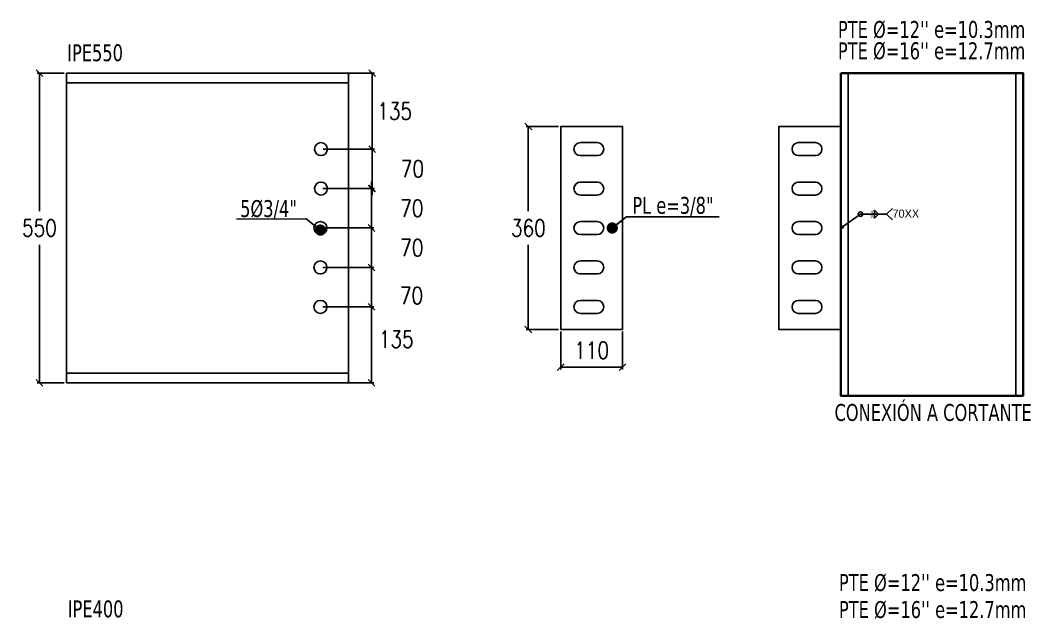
# Model space of a CAD drawing. Header units: millimetres. Extents: x -3691 to 88708, y -21236 to 36560.
# Drawn here: x 10643 to 12439, y -10493 to -9431 of the extents above; entities that cross this region are included whole.
import ezdxf
from ezdxf.enums import TextEntityAlignment as Align

# ---------------------------------------------------------------- set-up
doc = ezdxf.new("R2010")
doc.units = ezdxf.units.MM
for name, color, linetype in [('COTAS', 8, 'Continuous'), ('P-PLATINA', 6, 'Continuous'), ('perforaciones', 1, 'Continuous'), ('TITULO', 3, 'Continuous')]:
    doc.layers.add(name, color=color, linetype=linetype)
doc.layers.add('E_COLUMNAS-3', color=1, linetype='Continuous', lineweight=35)
doc.styles.add('CNI_COTAS', font='romans.shx', dxfattribs={"width": 0.8})
doc.styles.add('ROMANS', font='DINGRAFO.SHX')
doc.styles.add('VERDANA', font='verdana.ttf')
doc.dimstyles.new('1.1', dxfattribs={"dimscale": 0, "dimtxt": 15, "dimasz": 20, "dimexe": 2, "dimexo": 2, "dimgap": 7, "dimtad": 1, "dimdec": 0, "dimzin": 4, "dimdsep": 46, "dimtxsty": 'CNI_COTAS', "dimblk": 'DOTSMALL', "dimcen": 0, "dimclrd": 256, "dimclrt": 3, "dimadec": 0, "dimazin": 0, "dimtfac": 1, "dimtdec": 0, "dimtmove": 2, "dimatfit": 0, "dimldrblk": 'DOT', "dimfxl": 0.05, "dimtolj": 1, "dimtzin": 0, "dimarcsym": 1})
doc.dimstyles.new('1.4', dxfattribs={"dimscale": 0, "dimtxt": 30, "dimasz": 12, "dimexe": 4, "dimexo": 4, "dimgap": 15, "dimtad": 1, "dimdec": 0, "dimzin": 4, "dimdsep": 46, "dimtxsty": 'CNI_COTAS', "dimblk": 'OBLIQUE', "dimcen": -0.09, "dimclrd": 256, "dimclrt": 3, "dimadec": 0, "dimazin": 0, "dimtfac": 1, "dimtdec": 0, "dimtmove": 2, "dimatfit": 0, "dimldrblk": 'DOT', "dimfxl": 0.05, "dimtolj": 1, "dimtzin": 0, "dimarcsym": 0})

# ---------------------------------------------------------------- blocks, each defined once
blk = doc.blocks.new('TUBO OP2')
at = {"layer": 'COTAS', "ltscale": 0.0004}
for p, q in [((11933.5, -5821.9), (11933.5, -5249.1)), ((12231.5, -5821.9), (12231.5, -5249.1))]:
    blk.add_line(p, q, dxfattribs=at)
at = {"layer": 'E_COLUMNAS-3'}
blk.add_polyline3d([(11920.5, -5249.1, 0), (12244.5, -5249.1, 0), (12244.5, -5821.9, 0), (11920.5, -5821.9, 0)], close=True, dxfattribs=at)
blk = doc.blocks.new('_Dot')
at = {"color": 0, "linetype": 'ByBlock', "lineweight": -2}
blk.add_line((-0.5, 0), (-1, 0), dxfattribs=at)
at = {"color": 0, "linetype": 'ByBlock', "const_width": 0.5}
blk.add_lwpolyline([(-0.25, 0, 1), (0.25, 0, 1)], format="xyb", close=True, dxfattribs=at)
blk = doc.blocks.new('_DotSmall')
at = {"color": 0, "linetype": 'ByBlock', "const_width": 0.5}
blk.add_lwpolyline([(-0.0625, 0, 1), (0.0625, 0, 1)], format="xyb", close=True, dxfattribs=at)
blk = doc.blocks.new('_Oblique')
at = {"color": 0, "linetype": 'ByBlock', "lineweight": -2}
blk.add_line((-0.5, -0.5), (0.5, 0.5), dxfattribs=at)
blk = doc.blocks.new('*D243')
at = {"layer": 'COTAS', "color": 0, "lineweight": -2, "transparency": 16777216}
for p, q in [((11180.6, -9729.6), (11271.5, -9729.6)), ((11180.6, -9799.6), (11271.5, -9799.6))]:
    blk.add_line(p, q, dxfattribs=at)
at = {"layer": 'COTAS', "lineweight": -2, "transparency": 16777216}
for p, q in [((11267.5, -9729.6), (11267.5, -9717.6)), ((11267.5, -9799.6), (11267.5, -9729.6)), ((11267.5, -9799.6), (11267.5, -9811.6))]:
    blk.add_line(p, q, dxfattribs=at)
at = {"layer": 'Defpoints', "color": 0, "transparency": 16777216}
for p in [(11176.6, -9729.6), (11267.5, -9729.6), (11176.6, -9799.6)]:
    blk.add_point(p, dxfattribs=at)
at = {"layer": 'COTAS', "lineweight": -2, "transparency": 16777216, "xscale": 12, "yscale": 12, "zscale": 12}
for p, rotation in [((11267.5, -9729.6), 270), ((11267.5, -9799.6), 90)]:
    blk.add_blockref('_Oblique', p, dxfattribs=dict(at, rotation=rotation))
at = {"layer": 'COTAS', "color": 3, "transparency": 16777216, "insert": (11339, -9764.6), "char_height": 30, "attachment_point": 5, "rotation": 0.01, "style": 'CNI_COTAS'}
blk.add_mtext('\\A1;70', dxfattribs=at)
blk = doc.blocks.new('*D244')
at = {"layer": 'COTAS', "color": 0, "lineweight": -2, "transparency": 16777216}
for p, q in [((11180.6, -9799.6), (11271.5, -9799.6)), ((11180.6, -9869.6), (11271.5, -9869.6))]:
    blk.add_line(p, q, dxfattribs=at)
at = {"layer": 'COTAS', "lineweight": -2, "transparency": 16777216}
for p, q in [((11267.5, -9799.6), (11267.5, -9787.6)), ((11267.5, -9869.6), (11267.5, -9799.6)), ((11267.5, -9869.6), (11267.5, -9881.6))]:
    blk.add_line(p, q, dxfattribs=at)
at = {"layer": 'Defpoints', "color": 0, "transparency": 16777216}
for p in [(11176.6, -9799.6), (11267.5, -9799.6), (11176.6, -9869.6)]:
    blk.add_point(p, dxfattribs=at)
at = {"layer": 'COTAS', "lineweight": -2, "transparency": 16777216, "xscale": 12, "yscale": 12, "zscale": 12}
for p, rotation in [((11267.5, -9799.6), 270), ((11267.5, -9869.6), 90)]:
    blk.add_blockref('_Oblique', p, dxfattribs=dict(at, rotation=rotation))
at = {"layer": 'COTAS', "color": 3, "transparency": 16777216, "insert": (11339, -9834.6), "char_height": 30, "attachment_point": 5, "rotation": 0.01, "style": 'CNI_COTAS'}
blk.add_mtext('\\A1;70', dxfattribs=at)
blk = doc.blocks.new('*D245')
at = {"layer": 'COTAS', "color": 0, "lineweight": -2, "transparency": 16777216}
for p, q in [((11180.6, -9869.6), (11271.5, -9869.6)), ((11180.6, -9939.6), (11271.5, -9939.6))]:
    blk.add_line(p, q, dxfattribs=at)
at = {"layer": 'COTAS', "lineweight": -2, "transparency": 16777216}
blk.add_line((11267.5, -9939.6), (11267.5, -9869.6), dxfattribs=at)
at = {"layer": 'Defpoints', "color": 0, "transparency": 16777216}
for p in [(11176.6, -9869.6), (11267.5, -9869.6), (11176.6, -9939.6)]:
    blk.add_point(p, dxfattribs=at)
at = {"layer": 'COTAS', "lineweight": -2, "transparency": 16777216, "xscale": 12, "yscale": 12, "zscale": 12}
for p, rotation in [((11267.5, -9869.6), 90), ((11267.5, -9939.6), 270)]:
    blk.add_blockref('_Oblique', p, dxfattribs=dict(at, rotation=rotation))
at = {"layer": 'COTAS', "color": 3, "transparency": 16777216, "insert": (11338.4, -9919.6), "char_height": 30, "attachment_point": 5, "rotation": 0.01, "style": 'CNI_COTAS'}
blk.add_mtext('\\A1;70', dxfattribs=at)
blk = doc.blocks.new('*D246')
at = {"layer": 'COTAS', "color": 0, "lineweight": -2, "transparency": 16777216}
for p, q in [((11180.6, -9939.6), (11271.5, -9939.6)), ((11180.6, -10074.6), (11271.5, -10074.6))]:
    blk.add_line(p, q, dxfattribs=at)
at = {"layer": 'COTAS', "lineweight": -2, "transparency": 16777216}
blk.add_line((11267.5, -9939.6), (11267.5, -10074.6), dxfattribs=at)
at = {"layer": 'Defpoints', "color": 0, "transparency": 16777216}
for p in [(11176.6, -9939.6), (11176.6, -10074.6), (11267.5, -10074.6)]:
    blk.add_point(p, dxfattribs=at)
at = {"layer": 'COTAS', "lineweight": -2, "transparency": 16777216, "xscale": 12, "yscale": 12, "zscale": 12}
for p, rotation in [((11267.5, -9939.6), 90), ((11267.5, -10074.6), 270)]:
    blk.add_blockref('_Oblique', p, dxfattribs=dict(at, rotation=rotation))
at = {"layer": 'COTAS', "color": 3, "transparency": 16777216, "insert": (11311.3, -9997.1), "char_height": 30, "attachment_point": 5, "rotation": 0.01, "style": 'CNI_COTAS'}
blk.add_mtext('\\A1;135', dxfattribs=at)
blk = doc.blocks.new('*D247')
at = {"layer": 'COTAS', "lineweight": -2, "transparency": 16777216}
for p, q in [((11268.5, -9659.6), (11268.5, -9647.6)), ((11268.5, -9729.6), (11268.5, -9659.6)), ((11268.5, -9729.6), (11268.5, -9741.6))]:
    blk.add_line(p, q, dxfattribs=at)
at = {"layer": 'COTAS', "color": 0, "lineweight": -2, "transparency": 16777216}
for p, q in [((11181.6, -9659.6), (11272.5, -9659.6)), ((11181.6, -9729.6), (11272.5, -9729.6))]:
    blk.add_line(p, q, dxfattribs=at)
at = {"layer": 'Defpoints', "color": 0, "transparency": 16777216}
for p in [(11177.6, -9659.6), (11268.5, -9659.6), (11177.6, -9729.6)]:
    blk.add_point(p, dxfattribs=at)
at = {"layer": 'COTAS', "lineweight": -2, "transparency": 16777216, "xscale": 12, "yscale": 12, "zscale": 12}
for p, rotation in [((11268.5, -9659.6), 270), ((11268.5, -9729.6), 90)]:
    blk.add_blockref('_Oblique', p, dxfattribs=dict(at, rotation=rotation))
at = {"layer": 'COTAS', "color": 3, "transparency": 16777216, "insert": (11340, -9694.6), "char_height": 30, "attachment_point": 5, "rotation": 0.01, "style": 'CNI_COTAS'}
blk.add_mtext('\\A1;70', dxfattribs=at)
blk = doc.blocks.new('*D248')
at = {"layer": 'COTAS', "color": 0, "lineweight": -2, "transparency": 16777216}
for p, q in [((11181.6, -9524.6), (11272.5, -9524.6)), ((11181.6, -9659.6), (11272.5, -9659.6))]:
    blk.add_line(p, q, dxfattribs=at)
at = {"layer": 'COTAS', "lineweight": -2, "transparency": 16777216}
blk.add_line((11268.5, -9659.6), (11268.5, -9524.6), dxfattribs=at)
at = {"layer": 'Defpoints', "color": 0, "transparency": 16777216}
for p in [(11177.6, -9524.6), (11268.5, -9524.6), (11177.6, -9659.6)]:
    blk.add_point(p, dxfattribs=at)
at = {"layer": 'COTAS', "lineweight": -2, "transparency": 16777216, "xscale": 12, "yscale": 12, "zscale": 12}
for p, rotation in [((11268.5, -9524.6), 90), ((11268.5, -9659.6), 270)]:
    blk.add_blockref('_Oblique', p, dxfattribs=dict(at, rotation=rotation))
at = {"layer": 'COTAS', "color": 3, "transparency": 16777216, "insert": (11308.4, -9592.1), "char_height": 30, "attachment_point": 5, "rotation": 0.01, "style": 'CNI_COTAS'}
blk.add_mtext('\\A1;135', dxfattribs=at)
blk = doc.blocks.new('*D256')
at = {"layer": 'COTAS', "color": 0, "lineweight": -2, "transparency": 16777216}
for p, q in [((11599.4, -9619.6), (11541.9, -9619.6)), ((11599.4, -9979.6), (11541.9, -9979.6))]:
    blk.add_line(p, q, dxfattribs=at)
at = {"layer": 'COTAS', "lineweight": -2, "transparency": 16777216}
for p, q in [((11545.9, -9619.6), (11545.9, -9769.6)), ((11545.9, -9979.6), (11545.9, -9829.6))]:
    blk.add_line(p, q, dxfattribs=at)
at = {"layer": 'Defpoints', "color": 0, "transparency": 16777216}
for p in [(11545.9, -9619.6), (11603.4, -9619.6), (11603.4, -9979.6)]:
    blk.add_point(p, dxfattribs=at)
at = {"layer": 'COTAS', "lineweight": -2, "transparency": 16777216, "xscale": 12, "yscale": 12, "zscale": 12}
for p, rotation in [((11545.9, -9619.6), 90), ((11545.9, -9979.6), 270)]:
    blk.add_blockref('_Oblique', p, dxfattribs=dict(at, rotation=rotation))
at = {"layer": 'COTAS', "color": 3, "transparency": 16777216, "insert": (11545.9, -9799.6), "char_height": 30, "attachment_point": 5, "rotation": 0.01, "style": 'CNI_COTAS'}
blk.add_mtext('\\A1;360', dxfattribs=at)
blk = doc.blocks.new('*D257')
at = {"layer": 'COTAS', "color": 0, "lineweight": -2, "transparency": 16777216}
for p, q in [((11603.4, -9983.6), (11603.4, -10050.7)), ((11713.4, -9983.6), (11713.4, -10050.7))]:
    blk.add_line(p, q, dxfattribs=at)
at = {"layer": 'COTAS', "lineweight": -2, "transparency": 16777216}
blk.add_line((11603.4, -10046.7), (11713.4, -10046.7), dxfattribs=at)
at = {"layer": 'Defpoints', "color": 0, "transparency": 16777216}
for p in [(11603.4, -9979.6), (11713.4, -9979.6), (11713.4, -10046.7)]:
    blk.add_point(p, dxfattribs=at)
at = {"layer": 'COTAS', "lineweight": -2, "transparency": 16777216, "xscale": 12, "yscale": 12, "zscale": 12, "rotation": 180}
blk.add_blockref('_Oblique', (11603.4, -10046.7), dxfattribs=at)
at = {"layer": 'COTAS', "lineweight": -2, "transparency": 16777216, "xscale": 12, "yscale": 12, "zscale": 12}
blk.add_blockref('_Oblique', (11713.4, -10046.7), dxfattribs=at)
at = {"layer": 'COTAS', "color": 3, "transparency": 16777216, "insert": (11658.4, -10016.7), "char_height": 30, "attachment_point": 5, "style": 'CNI_COTAS'}
blk.add_mtext('\\A1;110', dxfattribs=at)
blk = doc.blocks.new('SOLDADURA FILETE ALREDEDOR 1')
h = blk.add_hatch(color=256)
h.dxf.hatch_style = 1
h.paths.add_polyline_path([(4945.5, 3619.4), (4949.1, 3614.2), (4942.8, 3613.6)])
for p in [(4947.3, 3616.8), (5060.9, 3649.2)]:
    blk.add_line(p, (4993.7, 3649.2))
for points in [[(5029.9, 3649.2), (5029.9, 3659.2), (5039.9, 3649.2), (5029.9, 3639.2)], [(4942.8, 3613.6), (4945.5, 3619.4), (4949.1, 3614.2)]]:
    blk.add_lwpolyline(points, close=True)
blk.add_lwpolyline([(5075.7, 3634.4), (5060.9, 3649.2), (5075.7, 3664)])
blk.add_circle((4993.7, 3649.2), 5.81)
at = {"layer": 'TITULO', "style": 'ROMANS'}
for s, height, p in [('10', 7.5, (5018.3, 3650.9)), ('10', 7.5, (5018.3, 3640.2)), ('70XX', 21, (5076, 3640))]:
    blk.add_text(s, height=height, dxfattribs=at).set_placement(p)
blk = doc.blocks.new('*D321')
at = {"layer": 'COTAS', "color": 0, "lineweight": -2, "transparency": 16777216}
for p, q in [((10721.5, -9524.6), (10673.4, -9524.6)), ((10721.5, -10074.6), (10673.4, -10074.6))]:
    blk.add_line(p, q, dxfattribs=at)
at = {"layer": 'COTAS', "lineweight": -2, "transparency": 16777216}
for p, q in [((10677.4, -9524.6), (10677.4, -9769.6)), ((10677.4, -10074.6), (10677.4, -9829.6))]:
    blk.add_line(p, q, dxfattribs=at)
at = {"layer": 'Defpoints', "color": 0, "transparency": 16777216}
for p in [(10677.4, -9524.6), (10725.5, -9524.6), (10725.5, -10074.6)]:
    blk.add_point(p, dxfattribs=at)
at = {"layer": 'COTAS', "lineweight": -2, "transparency": 16777216, "xscale": 12, "yscale": 12, "zscale": 12}
for p, rotation in [((10677.4, -9524.6), 90), ((10677.4, -10074.6), 270)]:
    blk.add_blockref('_Oblique', p, dxfattribs=dict(at, rotation=rotation))
at = {"layer": 'COTAS', "color": 3, "transparency": 16777216, "insert": (10677.4, -9799.6), "char_height": 30, "attachment_point": 5, "rotation": 0.01, "style": 'CNI_COTAS'}
blk.add_mtext('\\A1;550', dxfattribs=at)

msp = doc.modelspace()

# ---------------------------------------------------------------- linework, layer by layer
at = {"color": 2, "linetype": 'Continuous'}
for p, q in [((10725.5, -9524.6), (10725.5, -10074.6)), ((10725.5, -9524.6), (11226.6, -9524.6)), ((11226.6, -9524.6), (11226.6, -10074.6)), ((10725.5, -9541.8), (11226.6, -9541.8)), ((11226.6, -10057.4), (10725.5, -10057.4)), ((10725.5, -10074.6), (11226.6, -10074.6))]:
    msp.add_line(p, q, dxfattribs=at)
at = {"layer": 'P-PLATINA', "color": 6}
for points in [[(11703.4, -9619.6), (11603.4, -9619.6), (11603.4, -9979.6), (11703.4, -9979.6), (11713.4, -9979.6), (11713.4, -9619.6)], [(12090.9, -9619.6), (11990.9, -9619.6), (11990.9, -9979.6), (12090.9, -9979.6), (12100.9, -9979.6), (12100.9, -9619.6)]]:
    msp.add_lwpolyline(points, close=True, dxfattribs=at)
at = {"layer": 'P-PLATINA', "linetype": 'Continuous'}
for points in [[(11638.4, -9648.1), (11668.4, -9648.1), (11672.8, -9649), (11676.5, -9651.5), (11679, -9655.2), (11679.9, -9659.6), (11679, -9664), (11676.5, -9667.8), (11672.8, -9670.3), (11668.4, -9671.1), (11638.4, -9671.1), (11638.4, -9671.1), (11634, -9670.3), (11630.3, -9667.8), (11627.8, -9664), (11626.9, -9659.6), (11627.8, -9655.2), (11630.3, -9651.5), (11634, -9649), (11638.4, -9648.1)], [(12025.9, -9648.1), (12055.9, -9648.1), (12060.3, -9649), (12064, -9651.5), (12066.5, -9655.2), (12067.4, -9659.6), (12066.5, -9664), (12064, -9667.8), (12060.3, -9670.3), (12055.9, -9671.1), (12025.9, -9671.1), (12025.9, -9671.1), (12021.5, -9670.3), (12017.8, -9667.8), (12015.3, -9664), (12014.4, -9659.6), (12015.3, -9655.2), (12017.8, -9651.5), (12021.5, -9649), (12025.9, -9648.1)], [(11638.4, -9718.1), (11668.4, -9718.1), (11672.8, -9719), (11676.5, -9721.5), (11679, -9725.2), (11679.9, -9729.6), (11679, -9734), (11676.5, -9737.8), (11672.8, -9740.3), (11668.4, -9741.1), (11638.4, -9741.1), (11638.4, -9741.1), (11634, -9740.3), (11630.3, -9737.8), (11627.8, -9734), (11626.9, -9729.6), (11627.8, -9725.2), (11630.3, -9721.5), (11634, -9719), (11638.4, -9718.1)], [(12025.9, -9718.1), (12055.9, -9718.1), (12060.3, -9719), (12064, -9721.5), (12066.5, -9725.2), (12067.4, -9729.6), (12066.5, -9734), (12064, -9737.8), (12060.3, -9740.3), (12055.9, -9741.1), (12025.9, -9741.1), (12025.9, -9741.1), (12021.5, -9740.3), (12017.8, -9737.8), (12015.3, -9734), (12014.4, -9729.6), (12015.3, -9725.2), (12017.8, -9721.5), (12021.5, -9719), (12025.9, -9718.1)], [(11638.4, -9788.1), (11668.4, -9788.1), (11672.8, -9789), (11676.5, -9791.5), (11679, -9795.2), (11679.9, -9799.6), (11679, -9804), (11676.5, -9807.8), (11672.8, -9810.3), (11668.4, -9811.1), (11638.4, -9811.1), (11638.4, -9811.1), (11634, -9810.3), (11630.3, -9807.8), (11627.8, -9804), (11626.9, -9799.6), (11627.8, -9795.2), (11630.3, -9791.5), (11634, -9789), (11638.4, -9788.1)], [(12025.9, -9788.1), (12055.9, -9788.1), (12060.3, -9789), (12064, -9791.5), (12066.5, -9795.2), (12067.4, -9799.6), (12066.5, -9804), (12064, -9807.8), (12060.3, -9810.3), (12055.9, -9811.1), (12025.9, -9811.1), (12025.9, -9811.1), (12021.5, -9810.3), (12017.8, -9807.8), (12015.3, -9804), (12014.4, -9799.6), (12015.3, -9795.2), (12017.8, -9791.5), (12021.5, -9789), (12025.9, -9788.1)], [(11638.4, -9858.1), (11668.4, -9858.1), (11672.8, -9859), (11676.5, -9861.5), (11679, -9865.2), (11679.9, -9869.6), (11679, -9874), (11676.5, -9877.8), (11672.8, -9880.3), (11668.4, -9881.1), (11638.4, -9881.1), (11638.4, -9881.1), (11634, -9880.3), (11630.3, -9877.8), (11627.8, -9874), (11626.9, -9869.6), (11627.8, -9865.2), (11630.3, -9861.5), (11634, -9859), (11638.4, -9858.1)], [(12025.9, -9858.1), (12055.9, -9858.1), (12060.3, -9859), (12064, -9861.5), (12066.5, -9865.2), (12067.4, -9869.6), (12066.5, -9874), (12064, -9877.8), (12060.3, -9880.3), (12055.9, -9881.1), (12025.9, -9881.1), (12025.9, -9881.1), (12021.5, -9880.3), (12017.8, -9877.8), (12015.3, -9874), (12014.4, -9869.6), (12015.3, -9865.2), (12017.8, -9861.5), (12021.5, -9859), (12025.9, -9858.1)], [(11638.4, -9928.1), (11668.4, -9928.1), (11672.8, -9929), (11676.5, -9931.5), (11679, -9935.2), (11679.9, -9939.6), (11679, -9944), (11676.5, -9947.8), (11672.8, -9950.3), (11668.4, -9951.1), (11638.4, -9951.1), (11638.4, -9951.1), (11634, -9950.3), (11630.3, -9947.8), (11627.8, -9944), (11626.9, -9939.6), (11627.8, -9935.2), (11630.3, -9931.5), (11634, -9929), (11638.4, -9928.1)], [(12025.9, -9928.1), (12055.9, -9928.1), (12060.3, -9929), (12064, -9931.5), (12066.5, -9935.2), (12067.4, -9939.6), (12066.5, -9944), (12064, -9947.8), (12060.3, -9950.3), (12055.9, -9951.1), (12025.9, -9951.1), (12025.9, -9951.1), (12021.5, -9950.3), (12017.8, -9947.8), (12015.3, -9944), (12014.4, -9939.6), (12015.3, -9935.2), (12017.8, -9931.5), (12021.5, -9929), (12025.9, -9928.1)]]:
    msp.add_lwpolyline(points, close=True, dxfattribs=at)
at = {"layer": 'perforaciones'}
for centre in [(11177.6, -9659.6), (11177.6, -9729.6), (11176.6, -9799.6), (11176.6, -9869.6), (11176.6, -9939.6)]:
    msp.add_circle(centre, 11.5, dxfattribs=at)

# ---------------------------------------------------------------- block references
at = {"xscale": 0.6899231572736597, "yscale": 0.6899231572736597, "zscale": 0.6899231572736597}
msp.add_blockref('SOLDADURA FILETE ALREDEDOR 1', (8690.8, -12292.7), dxfattribs=at)
at = {"layer": 'COTAS'}
msp.add_blockref('TUBO OP2', (180.4, -4275.6), dxfattribs=at)

# ---------------------------------------------------------------- texts
at = {"color": 96, "style": 'VERDANA', "width": 0.7}
for s, p in [("PTE Ø=12'' e=10.3mm", (12262.4, -9447.1)), ('IPE550', (10776.3, -9488.5)), ("PTE Ø=16'' e=12.7mm", (12262.4, -9485)), ('PL e=3/8"', (11802.7, -9759.4)), ('5%%C3/4"', (11084.3, -9765.1)), ('CONEXIÓN A CORTANTE', (12265.1, -10127)), ("PTE Ø=12'' e=10.3mm", (12264.2, -10429)), ('IPE400', (10777.3, -10475.7)), ("PTE Ø=16'' e=12.7mm", (12264.2, -10476.9))]:
    msp.add_text(s, height=30, dxfattribs=at).set_placement(p, align=Align.MIDDLE_CENTER)

# ---------------------------------------------------------------- dimensions: what is measured, and where the dimension line sits
at = {"layer": 'COTAS'}
for base, p1, p2, picture, middle in [((10677.4, -9524.6), (10725.5, -10074.6), (10725.5, -9524.6), '*D321', (10677.4, -9799.6)), ((11545.9, -9619.6), (11603.4, -9979.6), (11603.4, -9619.6), '*D256', (11545.9, -9799.6)), ((11268.5, -9659.6), (11177.6, -9729.6), (11177.6, -9659.6), '*D247', (11340, -9694.6)), ((11267.5, -9729.6), (11176.6, -9799.6), (11176.6, -9729.6), '*D243', (11339, -9764.6)), ((11267.5, -9799.6), (11176.6, -9869.6), (11176.6, -9799.6), '*D244', (11339, -9834.6))]:
    dim = msp.add_linear_dim(base=base, p1=p1, p2=p2, angle=90, dimstyle='1.4', override={"dimscale": 1}, dxfattribs=at)
    dim.commit()
    dim.dimension.update_dxf_attribs({"geometry": picture, "text_midpoint": middle, "text_rotation": 0.01})
for base, p1, p2, picture, middle in [((11268.5, -9524.6), (11177.6, -9659.6), (11177.6, -9524.6), '*D248', (11308.4, -9592.1)), ((11267.5, -9869.6), (11176.6, -9939.6), (11176.6, -9869.6), '*D245', (11338.4, -9919.6)), ((11267.5, -10074.6), (11176.6, -9939.6), (11176.6, -10074.6), '*D246', (11311.3, -9997.1))]:
    dim = msp.add_linear_dim(base=base, p1=p1, p2=p2, angle=90, dimstyle='1.4', override={"dimscale": 1}, dxfattribs=at)
    dim.commit()
    dim.dimension.update_dxf_attribs({"geometry": picture, "text_midpoint": middle, "dimtype": 160, "text_rotation": 0.01})
dim = msp.add_linear_dim(base=(11713.4, -10046.7), p1=(11603.4, -9979.6), p2=(11713.4, -9979.6), dimstyle='1.4', override={"dimscale": 1}, dxfattribs=at)
dim.commit()
dim.dimension.update_dxf_attribs({"geometry": '*D257', "text_midpoint": (11658.4, -10016.7)})

# ---------------------------------------------------------------- leaders
for points in [[(11176.6, -9803.3), (11151.1, -9783.3), (11027.6, -9783.7)], [(11695, -9799.6), (11720.6, -9779.7), (11885.1, -9779.7)]]:
    msp.add_leader(points, dimstyle='1.1', override={"dimscale": 1}, dxfattribs=at)

doc.saveas('drawing.dxf')
